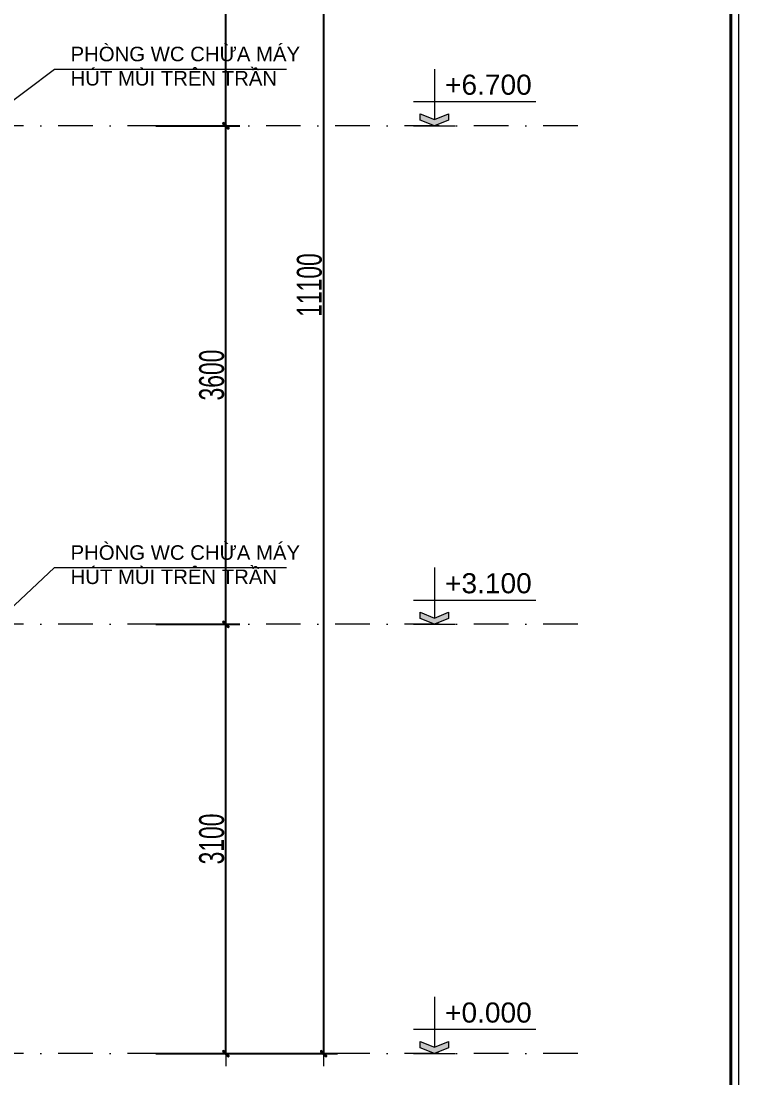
# Model space of a CAD drawing. Header units: inches. Extents: x 921646 to 2157952, y -92667 to 262089.
# Drawn here: x 1970506 to 1975689, y 143516 to 151147 of the extents above; entities that cross this region are included whole.
import ezdxf
from ezdxf.enums import TextEntityAlignment as Align

# ---------------------------------------------------------------- set-up
doc = ezdxf.new("R2010")
doc.units = ezdxf.units.IN
doc.header["$MEASUREMENT"] = 0
doc.linetypes.add('DASHDOT', pattern=[1, 0.5, -0.25, 0, -0.25])
doc.layers.get('0').update_dxf_attribs({"lineweight": 9})
doc.layers.get('DEFPOINTS').update_dxf_attribs({"lineweight": 9})
for name, color, linetype, lineweight in [('00 gach chiu lua', 30, 'Continuous', 13), ('04-TRUC', 40, 'DASHDOT', 9), ('09-DIMOUT', 251, 'Continuous', 9), ('15 TEXT', 134, 'Continuous', 15), ('6 DIM KICH THUOC', 8, 'Continuous', 9), ('Cp Net Manh 0.15', 8, 'Continuous', 15), ('Cp Net Thep 0.40', 2, 'Continuous', 40), ('dim', 252, 'Continuous', 9)]:
    doc.layers.add(name, color=color, linetype=linetype, lineweight=lineweight)
doc.styles.add('ARIAL', font='arial.ttf')
doc.styles.add('CHU', font='arial.ttf')
doc.styles.add('KICHTHUOC', font='VHELVCN.TTF', dxfattribs={"width": 0.8})
doc.dimstyles.new('Copy of 100', dxfattribs={"dimscale": 100, "dimtxt": 1.8, "dimasz": 0.003, "dimexe": 1, "dimexo": 0, "dimgap": 0.1, "dimtad": 1, "dimdec": 0, "dimdsep": 46, "dimtxsty": 'KICHTHUOC', "dimblk": '1A', "dimcen": 0.001, "dimdle": 1.5, "dimclrt": 3, "dimadec": 0, "dimazin": 0, "dimtfac": 1, "dimtdec": 0, "dimtix": 1, "dimtmove": 2, "dimatfit": 3, "dimldrblk": '1A', "dimfxl": 1, "dimtolj": 1, "dimtzin": 0, "dimarcsym": 0})
doc.dimstyles.new('VJC100', dxfattribs={"dimscale": 1.2, "dimtxt": 200, "dimasz": 100, "dimexe": 100, "dimexo": 0, "dimgap": 60, "dimtad": 1, "dimdec": 0, "dimlfac": -1, "dimzin": 9, "dimdsep": 46, "dimtxsty": 'CHU', "dimblk": 'ARCHTICK', "dimcen": 0.9, "dimdle": 100, "dimclrd": 251, "dimclre": 251, "dimclrt": 3, "dimadec": 0, "dimazin": 0, "dimtfac": 1, "dimtdec": 0, "dimtix": 1, "dimtmove": 2, "dimatfit": 3, "dimfxl": 500, "dimtolj": 1, "dimtzin": 0, "dimlwd": 13, "dimlwe": 9, "dimarcsym": 0})

# ---------------------------------------------------------------- blocks, each defined once
blk = doc.blocks.new('KTHUOC')
blk.add_hatch(color=256).paths.add_polyline_path([(-71, -42), (42, 71, -1), (71, 42), (-42, -71, -1)])
for p, q in [((-14, 14), (14, -14)), ((0, -200), (0, 200)), ((-300, 0), (300, 0))]:
    blk.add_line(p, q)
for points in [[(42, 71), (-71, -42)], [(-42, -71), (71, 42)]]:
    blk.add_lwpolyline(points)
for centre, start, end in [((57, 57), 315, 135), ((-57, -57), 135, 315)]:
    blk.add_arc(centre, 20, start, end)
blk = doc.blocks.new('1A')
at = {"layer": '00 gach chiu lua'}
blk.add_blockref('KTHUOC', (0, 0), dxfattribs=at)
blk = doc.blocks.new('*D55')
at = {"layer": '09-DIMOUT', "color": 0, "lineweight": -2, "transparency": 16777216}
for p, q in [((1971479.5, 146791.5), (1972084.7, 146791.5)), ((1971984.7, 143691.8), (1971984.7, 146791.2)), ((1971479.5, 143691.5), (1972084.7, 143691.5))]:
    blk.add_line(p, q, dxfattribs=at)
at = {"layer": 'DEFPOINTS', "color": 0, "transparency": 16777216}
for p in [(1971479.5, 146791.5), (1971984.7, 146791.5), (1971479.5, 143691.5)]:
    blk.add_point(p, dxfattribs=at)
at = {"layer": '09-DIMOUT', "color": 0, "lineweight": -2, "transparency": 16777216, "xscale": 0.3, "yscale": 0.3, "zscale": 0.3}
for p, rotation in [((1971984.7, 146791.5), 90), ((1971984.7, 143691.5), 270)]:
    blk.add_blockref('1A', p, dxfattribs=dict(at, rotation=rotation))
at = {"layer": '09-DIMOUT', "color": 3, "transparency": 16777216, "insert": (1971882.8, 145241.5), "char_height": 180, "attachment_point": 5, "rotation": 90, "style": 'KICHTHUOC'}
blk.add_mtext('\\A1;3100', dxfattribs=at)
blk = doc.blocks.new('*D56')
at = {"layer": '09-DIMOUT', "color": 0, "lineweight": -2, "transparency": 16777216}
for p, q in [((1971479.5, 150391.5), (1972084.7, 150391.5)), ((1971984.7, 146791.8), (1971984.7, 150391.2)), ((1971479.5, 146791.5), (1972084.7, 146791.5))]:
    blk.add_line(p, q, dxfattribs=at)
at = {"layer": 'DEFPOINTS', "color": 0, "transparency": 16777216}
for p in [(1971479.5, 150391.5), (1971984.7, 150391.5), (1971479.5, 146791.5)]:
    blk.add_point(p, dxfattribs=at)
at = {"layer": '09-DIMOUT', "color": 0, "lineweight": -2, "transparency": 16777216, "xscale": 0.3, "yscale": 0.3, "zscale": 0.3}
for p, rotation in [((1971984.7, 150391.5), 90), ((1971984.7, 146791.5), 270)]:
    blk.add_blockref('1A', p, dxfattribs=dict(at, rotation=rotation))
at = {"layer": '09-DIMOUT', "color": 3, "transparency": 16777216, "insert": (1971882.8, 148591.5), "char_height": 180, "attachment_point": 5, "rotation": 90, "style": 'KICHTHUOC'}
blk.add_mtext('\\A1;3600', dxfattribs=at)
blk = doc.blocks.new('*D57')
at = {"layer": '09-DIMOUT', "color": 0, "lineweight": -2, "transparency": 16777216}
for p, q in [((1970360.8, 154441.5), (1972084.7, 154441.5)), ((1971984.7, 150391.8), (1971984.7, 154441.2)), ((1971479.5, 150391.5), (1972084.7, 150391.5))]:
    blk.add_line(p, q, dxfattribs=at)
at = {"layer": 'DEFPOINTS', "color": 0, "transparency": 16777216}
for p in [(1970360.8, 154441.5), (1971984.7, 154441.5), (1971479.5, 150391.5)]:
    blk.add_point(p, dxfattribs=at)
at = {"layer": '09-DIMOUT', "color": 0, "lineweight": -2, "transparency": 16777216, "xscale": 0.3, "yscale": 0.3, "zscale": 0.3}
for p, rotation in [((1971984.7, 154441.5), 90), ((1971984.7, 150391.5), 270)]:
    blk.add_blockref('1A', p, dxfattribs=dict(at, rotation=rotation))
at = {"layer": '09-DIMOUT', "color": 3, "transparency": 16777216, "insert": (1971882.8, 152416.5), "char_height": 180, "attachment_point": 5, "rotation": 90, "style": 'KICHTHUOC'}
blk.add_mtext('\\A1;4050', dxfattribs=at)
blk = doc.blocks.new('*D58')
at = {"layer": '09-DIMOUT', "color": 0, "lineweight": -2, "transparency": 16777216}
for p, q in [((1971479.5, 154791.5), (1972790.4, 154791.5)), ((1972690.4, 154791.2), (1972690.4, 143691.8)), ((1971479.5, 143691.5), (1972790.4, 143691.5))]:
    blk.add_line(p, q, dxfattribs=at)
at = {"layer": 'DEFPOINTS', "color": 0, "transparency": 16777216}
for p in [(1971479.5, 154791.5), (1971479.5, 143691.5), (1972690.4, 143691.5)]:
    blk.add_point(p, dxfattribs=at)
at = {"layer": '09-DIMOUT', "color": 0, "lineweight": -2, "transparency": 16777216, "xscale": 0.3, "yscale": 0.3, "zscale": 0.3}
for p, rotation in [((1972690.4, 154791.5), 90), ((1972690.4, 143691.5), 270)]:
    blk.add_blockref('1A', p, dxfattribs=dict(at, rotation=rotation))
at = {"layer": '09-DIMOUT', "color": 3, "transparency": 16777216, "insert": (1972588.5, 149241.5), "char_height": 180, "attachment_point": 5, "rotation": 90, "style": 'KICHTHUOC'}
blk.add_mtext('\\A1;11100', dxfattribs=at)
blk = doc.blocks.new('cao do')
at = {"layer": '15 TEXT'}
h = blk.add_hatch(color=256, dxfattribs=at)
h.dxf.hatch_style = 1
h.paths.add_polyline_path([(155, 47.2), (261.2, 89.6), (261.2, 42.5), (155, 0), (48.9, 42.5), (48.9, 89.6)])
for p, q in [((0, 181.4), (911.3, 181.4)), ((0, 0), (310.1, 0))]:
    blk.add_line(p, q, dxfattribs=at)
blk.add_lwpolyline([(155, 423.6), (155, 47.2)], dxfattribs=at)
blk.add_lwpolyline([(155, 47.2), (261.2, 89.6), (261.2, 42.5), (155, 0), (48.9, 42.5), (48.9, 89.6)], close=True, dxfattribs=at)
at = {"layer": '15 TEXT', "color": 3, "style": 'ARIAL'}
blk.add_attdef('%%P0,000', text='', height=150, dxfattribs=at).set_placement((558.5, 306.7), align=Align.MIDDLE_CENTER)
blk = doc.blocks.new('_ArchTick')
at = {"layer": 'dim', "const_width": 0.15}
blk.add_lwpolyline([(0.2, 0.2), (-0.2, -0.2)], dxfattribs=at)
blk = doc.blocks.new('Khung Ht dep')
at = {"layer": 'Cp Net Thep 0.40', "color": 106, "flags": 128}
blk.add_lwpolyline([(30380.4, 21414.7), (30380.4, 1791.7), (3162.4, 1791.7), (3162.4, 21414.7)], close=True, dxfattribs=at)
at = {"layer": 'DEFPOINTS', "ltscale": 100}
blk.add_lwpolyline([(30430.4, 1691.7), (30430.4, 21514.7), (1912.4, 21514.7), (1912.4, 1691.7)], close=True, dxfattribs=at)

msp = doc.modelspace()

# ---------------------------------------------------------------- linework, layer by layer
at = {"layer": '04-TRUC', "ltscale": 500}
for p, q in [((1974525.3, 150391.5), (1958210.8, 150391.5)), ((1974525.3, 146791.5), (1958210.8, 146791.5)), ((1974525.3, 143691.5), (1945221.3, 143691.5))]:
    msp.add_line(p, q, dxfattribs=at)

# ---------------------------------------------------------------- block references
at = {"layer": '15 TEXT', "xscale": 0.9671879849873873, "yscale": 0.9671879849873873, "zscale": 0.9671879849873873}
for p, values in [((1973340.5, 150391.5), {'%%P0,000': '+6.700'}), ((1973340.5, 146791.5), {'%%P0,000': '+3.100'}), ((1973340.5, 143691.5), {'%%P0,000': '+0.000'})]:
    msp.add_blockref('cao do', p, dxfattribs=at).add_auto_attribs(values)
at = {"layer": 'Cp Net Manh 0.15', "xscale": 1.158515206613523, "yscale": 1.158515206613523, "zscale": 1.158515206613523}
msp.add_blockref('Khung Ht dep', (1940435, 133852.6), dxfattribs=at)

# ---------------------------------------------------------------- texts
at = {"layer": '15 TEXT', "char_height": 105, "attachment_point": 1, "style": 'ARIAL'}
for insert in [(1970863.5, 150962.3), (1970863.5, 147362.3)]:
    msp.add_mtext_dynamic_manual_height_columns('PHÒNG WC CHỪA MÁY HÚT MÙI TRÊN TRẦN', width=1652.564, gutter_width=6.25, heights=[0], dxfattribs=dict(at, insert=insert))

# ---------------------------------------------------------------- dimensions: what is measured, and where the dimension line sits
at = {"layer": '09-DIMOUT'}
for base, p1, p2, picture, middle in [((1972690.4, 143691.5), (1971479.5, 154791.5), (1971479.5, 143691.5), '*D58', (1972588.5, 149241.5)), ((1971984.7, 154441.5), (1971479.5, 150391.5), (1970360.8, 154441.5), '*D57', (1971882.8, 152416.5)), ((1971984.7, 150391.5), (1971479.5, 146791.5), (1971479.5, 150391.5), '*D56', (1971882.8, 148591.5)), ((1971984.7, 146791.5), (1971479.5, 143691.5), (1971479.5, 146791.5), '*D55', (1971882.8, 145241.5))]:
    dim = msp.add_linear_dim(base=base, p1=p1, p2=p2, angle=90, dimstyle='Copy of 100', dxfattribs=at)
    dim.commit()
    dim.dimension.update_dxf_attribs({"geometry": picture, "text_midpoint": middle})

# ---------------------------------------------------------------- leaders
at = {"layer": '6 DIM KICH THUOC'}
for points in [[(1969746.5, 150051.5), (1970746.9, 150801.3), (1972423.1, 150801.3)], [(1969935.8, 146441.5), (1970746.9, 147201.3), (1972423.1, 147201.3)]]:
    msp.add_leader(points, dimstyle='VJC100', override={"dimscale": 0.6, "dimtxt": 180, "dimasz": 200, "dimexo": 100, "dimgap": 60, "dimtad": 0, "dimtfill": 1}, dxfattribs=at)

doc.saveas('drawing.dxf')
